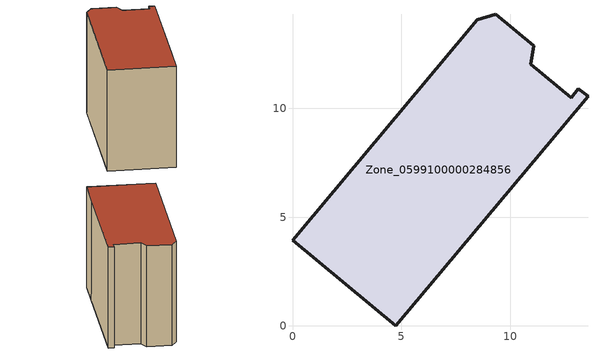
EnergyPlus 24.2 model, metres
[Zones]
Zone_0599100000284856
 floor ground (C_G): 9.35,14.34 11.1,12.87 10.94,12.03 12.8,10.48 13.14,10.9 13.59,10.57 6.67,2.31 4.75,0 0,3.94 8.48,14.08 z0
 wall outside (C_F): 8.48,14.08 0,3.94 4.75,0 6.67,2.31 13.59,10.57 13.14,10.9 12.8,10.48 10.94,12.03 11.1,12.87 9.35,14.34 8.48,14.08 z0:9.67
 roof outside (C_R): 9.35,14.34 8.48,14.08 0,3.94 4.75,0 6.67,2.31 13.59,10.57 13.14,10.9 12.8,10.48 10.94,12.03 11.1,12.87 z9.67
[BUILDING]
Pand.0599100000284856: North Axis=0; Terrain=City; Loads Convergence Tolerance Value=0.04; Temperature Convergence Tolerance Value=0.4; Solar Distribution=FullExterior; Maximum Number of Warmup Days=25; Minimum Number of Warmup Days=1
[Site:Location]
Rotterdam.The.Hague.AP_ZH_NLD Design_Conditions: Latitude=51.96; Longitude=4.45; Time Zone=1; Elevation=-4.5
[SITE:GROUNDTEMPERATURE:BUILDINGSURFACE]
18, 18, 18, 18, 18, 18, 18, 18, 18, 18, 18, 18
[MATERIAL] Thermal Absorptance=0.9; Solar Absorptance=0.7; Visible Absorptance=0.7
Name | Roughness | Thickness | Conductivity | Density | Specific Heat
G.TI.1946 | MediumSmooth | 0.15 | 1 | 540 | 1210
F.TI.1946 | Rough | 0.3 | 0.857143 | 1920 | 840
R.TI.1946 | MediumRough | 0.2 | 0.1 | 1500 | 1000
[CONSTRUCTION]
C_G: G.TI.1946
C_F: F.TI.1946
C_R: R.TI.1946
[ZONE]
Zone_0599100000284856: Type=1; Multiplier=1; Ceiling Height=Autocalculate; Volume=Autocalculate; Floor Area=autocalculate; Part of Total Floor Area=Yes
[ZONEINFILTRATION:DESIGNFLOWRATE]
Infil_Zone_0599100000284856: Zone or ZoneList or Space or SpaceList=Zone_0599100000284856; Schedule=AlwaysOn; Design Flow Rate Calculation Method=Flow/Area; Flow Rate per Floor Area=0.003; Constant Term Coefficient=1; Temperature Term Coefficient=0; Velocity Term Coefficient=0; Velocity Squared Term Coefficient=0
[HVACTEMPLATE:ZONE:IDEALLOADSAIRSYSTEM]
Zone_0599100000284856: Maximum Heating Supply Air Temperature=50; Minimum Cooling Supply Air Temperature=13; Maximum Heating Supply Air Humidity Ratio=0.0156; Minimum Cooling Supply Air Humidity Ratio=0.0077; Heating Limit=NoLimit; Cooling Limit=NoLimit; Dehumidification Control Type=ConstantSensibleHeatRatio; Cooling Sensible Heat Ratio=0.7; Dehumidification Setpoint=60; Humidification Control Type=None; Humidification Setpoint=30; Outdoor Air Method=None; Outdoor Air Flow Rate per Person=0.00944; Outdoor Air Flow Rate per Zone Floor Area=0; Outdoor Air Flow Rate per Zone=0; Demand Controlled Ventilation Type=None; Outdoor Air Economizer Type=NoEconomizer; Heat Recovery Type=None; Sensible Heat Recovery Effectiveness=0.7; Latent Heat Recovery Effectiveness=0.65
[ZONECONTROL:THERMOSTAT]
ThermostatControl_Zone_0599100000284856: Zone or ZoneList=Zone_0599100000284856; Control Type Schedule=DualSetpointControlType; Control 1=Thermostat_Zone_0599100000284856; Temperature Difference Between Cutout And Setpoint=0
[THERMOSTATSETPOINT:DUALSETPOINT]
Thermostat_Zone_0599100000284856: Heating Setpoint Temperature Schedule=HeatingSetpoint_Zone_0599100000284856; Cooling Setpoint Temperature Schedule=CoolingSetpoint_Zone_0599100000284856
[SCHEDULE:COMPACT]
HeatingSetpoint_Zone_0599100000284856: Through: 12/31, For: AllDays, Until: 24:00, 21
CoolingSetpoint_Zone_0599100000284856: Through: 12/31, For: AllDays, Until: 24:00, 24
DualSetpointControlType: Through: 12/31, For: AllDays, Until: 24:00, 4
AlwaysOn: Through: 12/31, For: AllDays, Until: 24:00, 1
